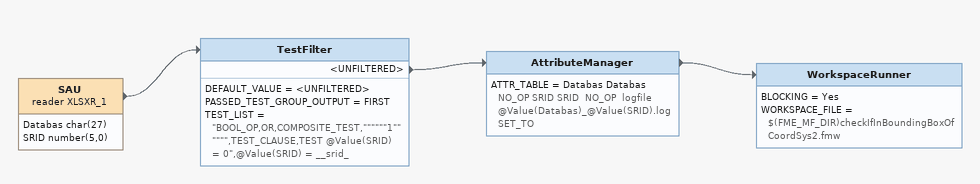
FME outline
SAU (reader XLSXR_1)
    attributes: Databas char(27), SRID number(5,0)
    -> TestFilter
TestFilter
    DEFAULT_VALUE = <UNFILTERED>
    PASSED_TEST_GROUP_OUTPUT = FIRST
    TEST_LIST = "BOOL_OP,OR,COMPOSITE_TEST,""""""1"""""",TEST_CLAUSE,TEST @Value(SRID) = 0",@Value(SRID) = __srid_
    <UNFILTERED> -> AttributeManager
AttributeManager
    ATTR_TABLE = Databas Databas  NO_OP SRID SRID  NO_OP  logfile @Value(Databas)_@Value(SRID).log SET_TO
    -> WorkspaceRunner
WorkspaceRunner
    BLOCKING = Yes
    WORKSPACE_FILE = $(FME_MF_DIR)checkIfInBoundingBoxOfCoordSys2.fmw
